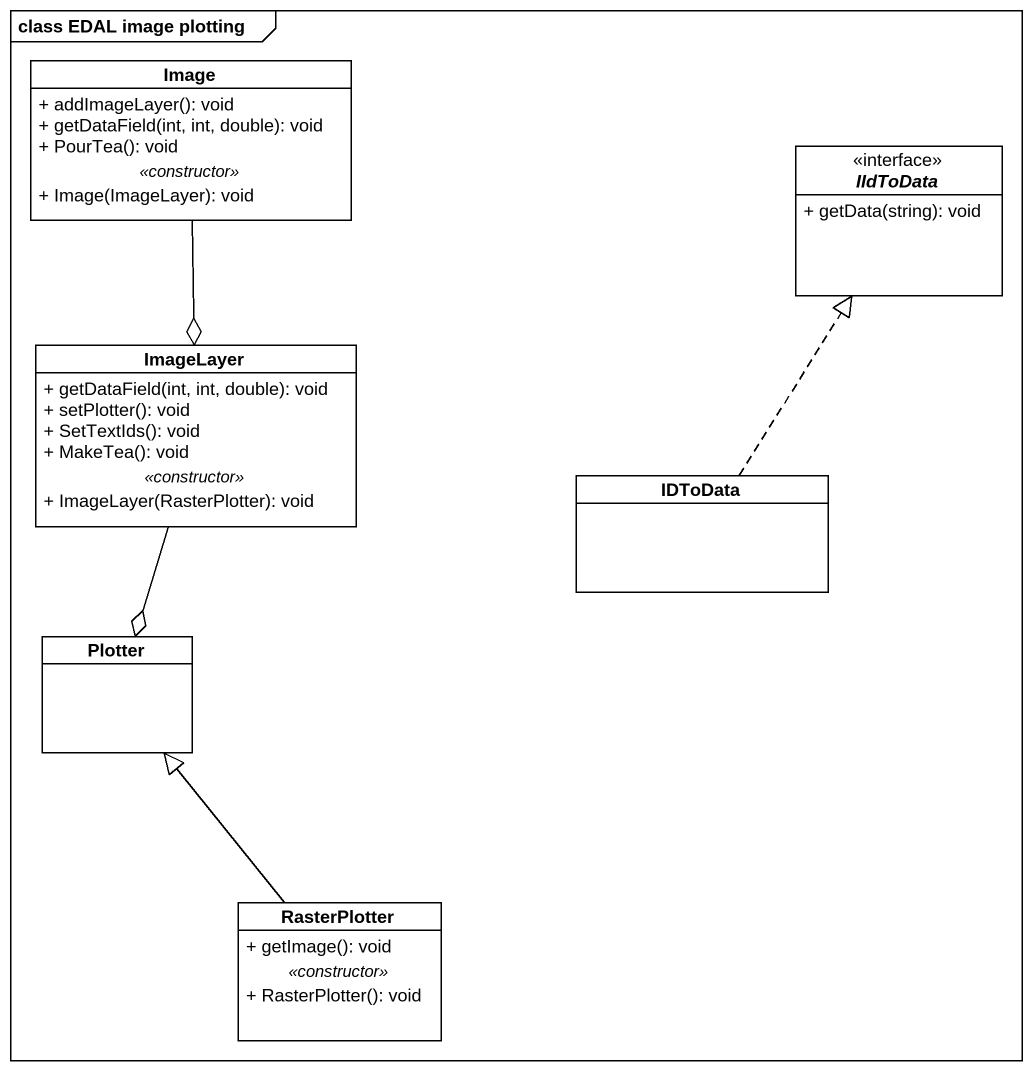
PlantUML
@startuml
mainframe class EDAL image plotting
hide circle
hide empty members
skinparam classAttributeIconSize 0
class Image {
  + addImageLayer(): void
  + getDataField(int, int, double): void
  + PourTea(): void
  .. <<constructor>> ..
  + Image(ImageLayer): void
}
interface IIdToData {
  + getData(string): void
}
class ImageLayer {
  + getDataField(int, int, double): void
  + setPlotter(): void
  + SetTextIds(): void
  + MakeTea(): void
  .. <<constructor>> ..
  + ImageLayer(RasterPlotter): void
}
class IDToData
class Plotter
class RasterPlotter {
  + getImage(): void
  .. <<constructor>> ..
  + RasterPlotter(): void
}
Image --o ImageLayer
ImageLayer --o Plotter
IDToData .up.|> IIdToData
RasterPlotter -up-|> Plotter
@enduml
